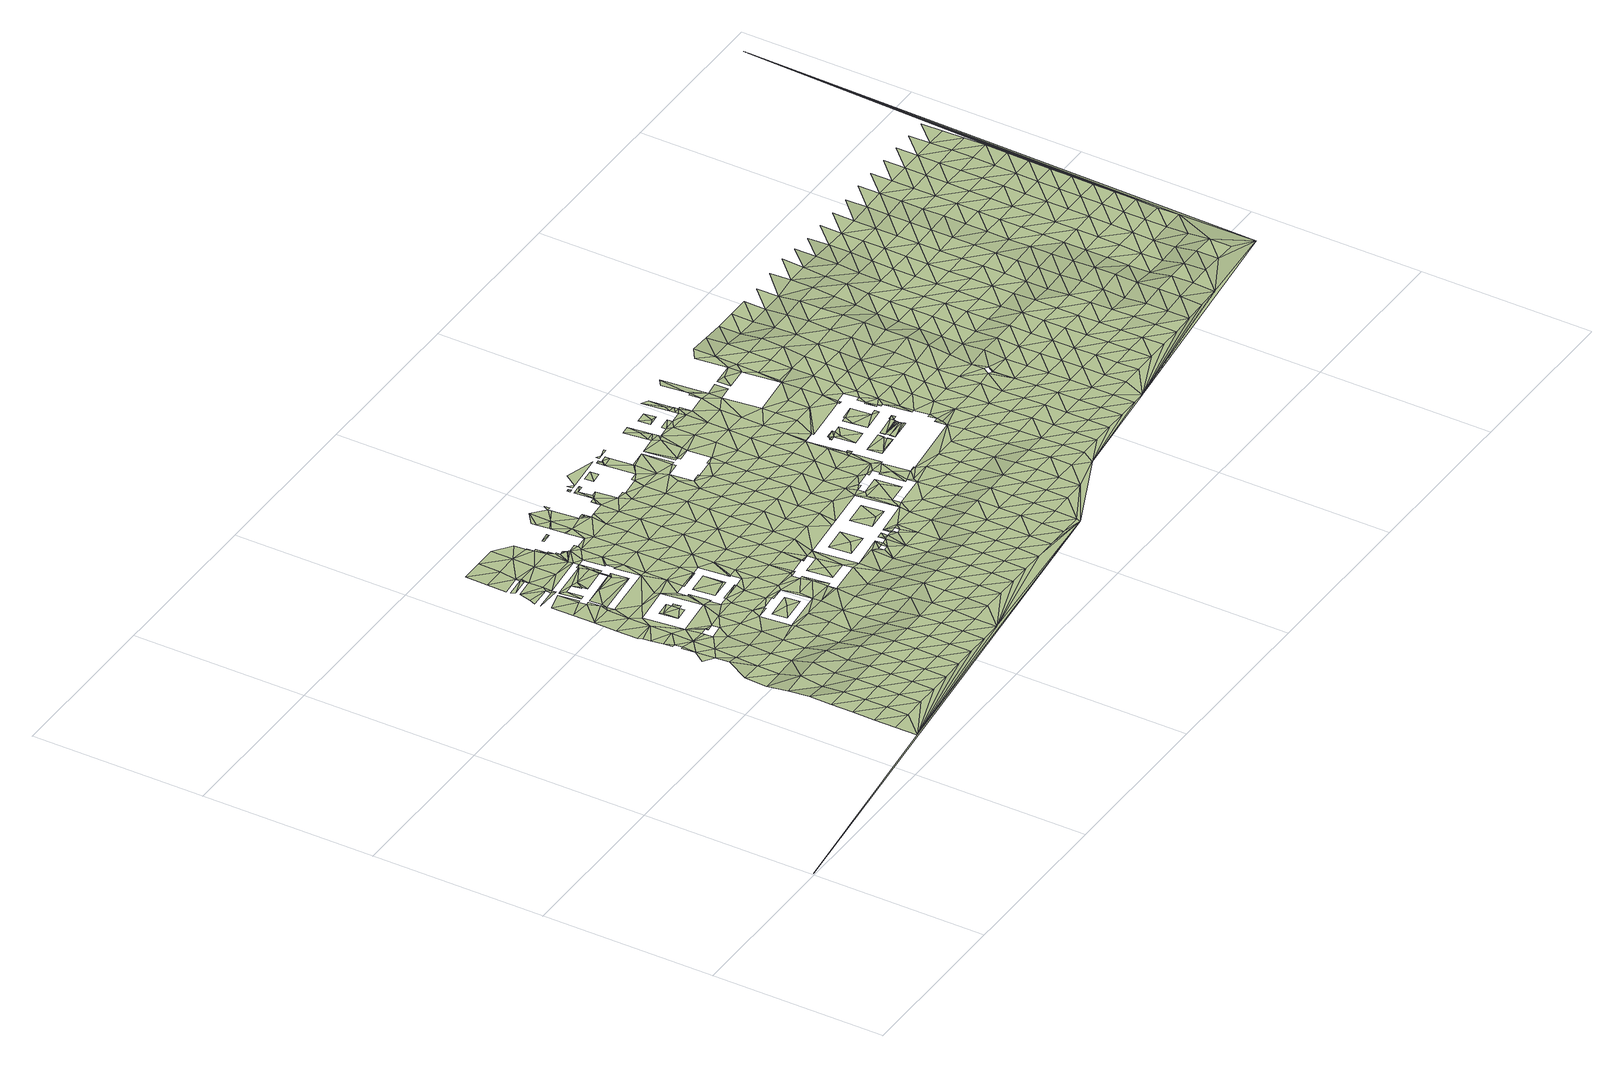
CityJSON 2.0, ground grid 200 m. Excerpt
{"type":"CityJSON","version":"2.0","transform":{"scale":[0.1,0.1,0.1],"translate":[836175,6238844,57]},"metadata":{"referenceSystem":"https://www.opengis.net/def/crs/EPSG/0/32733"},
"CityObjects":{
"terrain1":{"type":"TINRelief","geometry":[{"type":"CompositeSurface","lod":"1","boundaries":[[[0,1,2]],[[2,3,0]],[[4,5,3]],[[4,3,2]],[[2,1,6]],[[7,5,8]],[[8,5,4]],[[9,10,7]],[[4,2,6]],[[9,7,8]],[[1,11,6]],[[12,13,10]],[[14,15,1]],[[8,4,16]],[[12,10,9]],[[6,16,4]],[[17,18,13]],[[8,19,9]],[[17,13,12]],[[16,19,8]],[[11,1,20]],[[21,22,18]],[[12,9,23]],[[21,18,17]],[[16,6,11]],[[19,23,9]],[[17,12,24]],[[22,21,25]],[[26,19,16]],[[25,27,22]],[[23,24,12]],[[26,16,11]],[[20,1,28]],[[23,19,29]],[[21,17,30]],[[31,32,33]],[[24,34,17]],[[29,19,26]],[[25,35,27]],[[35,32,27]],[[25,21,30]],[[17,34,30]],[[24,23,36]],[[33,32,37]],[[33,38,39]],[[37,32,35]],[[26,11,20]],[[36,23,29]],[[40,41,42]],[[43,35,25]],[[28,1,44]],[[38,33,45]],[[46,34,24]],[[33,37,45]],[[43,25,30]],[[38,45,42]],[[26,47,29]],[[46,24,36]],[[48,40,42]],[[40,48,49]],[[50,37,35]],[[47,26,20]],[[51,30,34]],[[52,49,53]],[[52,53,54]],[[42,45,48]],[[50,35,43]],[[36,29,55]],[[56,54,53]],[[51,34,46]],[[57,45,37]],[[55,29,47]],[[48,53,49]],[[1,58,44]],[[59,43,30]],[[60,37,50]],[[57,37,60]],[[46,36,61]],[[48,45,62]],[[63,64,56]],[[30,51,59]],[[57,65,45]],[[66,45,65]],[[47,20,28]],[[61,36,55]],[[62,45,66]],[[53,63,56]],[[67,50,43]],[[62,53,48]],[[66,65,68]],[[46,69,51]],[[67,43,59]],[[64,70,71]],[[72,55,47]],[[46,61,69]],[[66,73,62]],[[63,74,64]],[[75,53,62]],[[57,60,76]],[[77,60,50]],[[72,47,28]],[[63,53,75]],[[78,58,1]],[[73,79,62]],[[80,59,51]],[[81,82,71]],[[83,64,74]],[[77,50,67]],[[73,84,79]],[[62,79,85]],[[83,70,64]],[[55,86,61]],[[51,69,80]],[[84,85,79]],[[81,71,70]],[[86,55,72]],[[87,74,63]],[[88,76,60]],[[59,89,67]],[[88,60,77]],[[90,63,75]],[[74,87,91]],[[92,93,94]],[[69,61,95]],[[82,81,96]],[[74,91,83]],[[59,80,89]],[[87,63,90]],[[72,28,44]],[[95,61,86]],[[97,70,83]],[[83,91,98]],[[92,94,99]],[[100,85,76]],[[101,102,103]],[[104,77,67]],[[85,105,62]],[[106,107,108]],[[96,81,109]],[[110,80,69]],[[76,88,100]],[[89,111,67]],[[86,72,112]],[[101,113,102]],[[114,115,116]],[[110,69,95]],[[104,67,111]],[[117,103,102]],[[118,99,94]],[[77,119,88]],[[44,112,72]],[[120,121,122]],[[113,101,123]],[[124,125,126]],[[124,127,125]],[[128,94,106]],[[98,129,130]],[[131,89,80]],[[108,128,106]],[[132,99,118]],[[104,119,77]],[[126,125,133]],[[85,100,105]],[[134,102,113]],[[75,135,90]],[[118,94,128]],[[86,136,95]],[[102,134,117]],[[137,114,116]],[[131,80,110]],[[138,100,88]],[[112,136,86]],[[133,125,139]],[[122,140,141]],[[91,142,98]],[[113,143,134]],[[89,144,111]],[[119,138,88]],[[140,122,121]],[[134,143,145]],[[110,95,146]],[[137,132,147]],[[144,89,131]],[[114,137,147]],[[114,147,121]],[[148,87,90]],[[112,44,58]],[[149,118,128]],[[104,111,150]],[[136,146,95]],[[100,151,105]],[[152,139,153]],[[149,132,118]],[[154,100,138]],[[142,129,98]],[[155,130,129]],[[100,154,151]],[[135,156,90]],[[157,141,140]],[[158,159,152]],[[159,139,152]],[[131,110,160]],[[111,144,150]],[[119,161,138]],[[136,112,162]],[[147,132,163]],[[164,105,151]],[[147,163,121]],[[139,165,133]],[[146,160,110]],[[166,161,119]],[[105,164,167]],[[162,112,58]],[[168,135,105]],[[169,170,171]],[[167,172,105]],[[90,156,148]],[[168,105,172]],[[132,149,163]],[[140,121,173]],[[161,174,138]],[[175,159,158]],[[154,176,151]],[[136,177,146]],[[144,131,178]],[[179,135,168]],[[165,139,159]],[[160,180,131]],[[128,181,149]],[[150,182,104]],[[154,138,183]],[[162,177,136]],[[173,157,140]],[[174,183,138]],[[163,173,121]],[[155,129,184]],[[184,129,142]],[[150,144,178]],[[170,185,171]],[[131,180,178]],[[135,186,156]],[[160,146,187]],[[186,135,179]],[[171,188,169]],[[58,78,162]],[[154,189,176]],[[159,175,190]],[[177,187,146]],[[165,159,190]],[[191,183,174]],[[149,192,163]],[[186,179,193]],[[154,183,189]],[[155,184,194]],[[148,156,186]],[[195,196,176]],[[197,157,173]],[[180,160,198]],[[155,194,199]],[[175,155,199]],[[184,200,194]],[[200,184,142]],[[201,150,178]],[[202,177,162]],[[188,171,185]],[[203,204,205]],[[199,190,175]],[[187,198,160]],[[206,183,191]],[[150,201,182]],[[181,192,149]],[[199,207,190]],[[208,176,189]],[[202,162,78]],[[173,163,209]],[[165,190,210]],[[210,211,165]],[[210,190,207]],[[180,212,178]],[[195,176,208]],[[78,1,15]],[[183,206,213]],[[214,193,215]],[[163,192,216]],[[204,217,205]],[[206,218,213]],[[219,187,177]],[[148,186,220]],[[198,212,180]],[[186,193,214]],[[216,209,163]],[[203,205,221]],[[197,173,222]],[[189,183,223]],[[202,219,177]],[[148,224,225]],[[226,227,181]],[[220,224,148]],[[173,209,228]],[[183,213,223]],[[222,173,228]],[[224,229,225]],[[214,215,230]],[[201,178,231]],[[213,182,232]],[[220,186,233]],[[189,234,208]],[[212,235,178]],[[236,229,224]],[[192,237,216]],[[192,181,238]],[[205,217,221]],[[237,192,239]],[[240,198,187]],[[219,241,187]],[[236,242,243]],[[182,201,244]],[[216,245,209]],[[227,238,181]],[[245,216,237]],[[186,214,233]],[[242,227,243]],[[239,192,246]],[[247,202,78]],[[228,209,248]],[[249,209,245]],[[236,224,242]],[[250,245,237]],[[235,231,178]],[[189,223,251]],[[237,239,252]],[[189,251,234]],[[253,246,192]],[[198,240,212]],[[192,238,253]],[[187,241,240]],[[232,182,254]],[[202,247,219]],[[239,255,256]],[[255,239,257]],[[258,257,239]],[[246,258,239]],[[213,232,259]],[[224,220,260]],[[231,261,201]],[[262,220,233]],[[244,201,261]],[[227,242,263]],[[227,263,238]],[[223,213,259]],[[238,264,253]],[[265,233,214]],[[244,254,182]],[[235,212,266]],[[224,260,242]],[[262,260,220]],[[267,234,268]],[[269,241,219]],[[234,251,268]],[[240,266,212]],[[254,259,232]],[[267,270,271]],[[238,263,272]],[[231,244,261]],[[223,273,251]],[[219,247,269]],[[265,271,270]],[[272,274,238]],[[78,275,247]],[[223,259,276]],[[277,231,235]],[[263,242,278]],[[270,267,268]],[[223,276,273]],[[233,265,279]],[[254,244,280]],[[279,262,233]],[[266,277,235]],[[278,242,260]],[[240,241,281]],[[282,283,284]],[[251,285,268]],[[280,286,254]],[[272,263,287]],[[241,269,288]],[[286,259,254]],[[270,279,265]],[[285,251,273]],[[283,282,289]],[[281,266,240]],[[241,288,281]],[[260,262,290]],[[276,291,273]],[[292,263,278]],[[247,275,269]],[[287,263,292]],[[270,268,293]],[[279,290,262]],[[294,273,291]],[[273,294,295]],[[275,78,296]],[[273,295,285]],[[277,297,231]],[[293,268,285]],[[266,298,277]],[[299,278,260]],[[288,269,300]],[[270,301,279]],[[266,281,298]],[[302,303,304]],[[290,299,260]],[[287,305,306]],[[300,269,275]],[[292,305,287]],[[293,301,270]],[[307,285,295]],[[306,305,308]],[[305,309,308]],[[310,292,278]],[[288,311,281]],[[302,304,312]],[[277,298,313]],[[314,309,315]],[[299,310,278]],[[314,315,316]],[[277,313,297]],[[317,293,285]],[[311,288,300]],[[318,290,279]],[[309,305,315]],[[319,303,302]],[[279,301,320]],[[78,321,296]],[[285,307,317]],[[322,316,323]],[[298,281,324]],[[290,318,299]],[[292,325,305]],[[279,320,318]],[[326,327,328]],[[310,329,292]],[[315,323,316]],[[300,275,296]],[[312,319,302]],[[330,301,293]],[[324,281,311]],[[307,326,317]],[[315,305,331]],[[327,332,328]],[[326,328,332]],[[297,313,333]],[[312,297,333]],[[330,293,317]],[[325,292,329]],[[317,326,332]],[[298,334,313]],[[311,300,335]],[[331,305,325]],[[319,312,336]],[[298,324,334]],[[333,336,312]],[[310,299,337]],[[315,338,323]],[[299,318,339]],[[336,332,319]],[[340,315,331]],[[335,300,296]],[[341,320,301]],[[78,342,321]],[[343,301,330]],[[340,338,315]],[[310,337,329]],[[332,336,344]],[[299,339,337]],[[313,345,333]],[[311,346,324]],[[331,347,348]],[[320,341,318]],[[349,317,332]],[[313,334,350]],[[325,347,331]],[[301,343,341]],[[329,351,325]],[[330,317,349]],[[352,348,347]],[[346,311,335]],[[332,344,349]],[[325,352,347]],[[313,350,345]],[[353,354,338]],[[334,324,355]],[[356,351,329]],[[339,318,357]],[[329,337,356]],[[335,296,321]],[[343,330,358]],[[355,324,346]],[[357,318,341]],[[358,330,349]],[[334,359,350]],[[360,333,345]],[[361,362,363]],[[339,364,337]],[[365,346,335]],[[366,345,350]],[[367,341,343]],[[334,355,359]],[[356,368,351]],[[364,339,357]],[[369,349,344]],[[335,321,365]],[[343,358,367]],[[366,350,370]],[[371,345,366]],[[356,337,372]],[[373,363,362]],[[374,355,346]],[[350,359,375]],[[350,375,370]],[[360,345,371]],[[364,372,337]],[[376,361,363]],[[368,377,378]],[[349,369,358]],[[374,346,365]],[[379,357,341]],[[78,15,342]],[[341,367,380]],[[381,368,356]],[[382,360,371]],[[383,377,368]],[[378,377,383]],[[382,370,384]],[[385,369,344]],[[359,355,386]],[[382,384,360]],[[341,380,379]],[[372,387,356]],[[384,370,388]],[[365,321,342]],[[363,373,376]],[[383,368,381]],[[386,355,374]],[[389,364,357]],[[375,388,370]],[[387,381,356]],[[367,358,390]],[[358,369,391]],[[392,383,393]],[[383,394,393]],[[395,375,359]],[[364,389,372]],[[383,396,394]],[[389,357,379]],[[396,383,381]],[[388,375,397]],[[365,398,374]],[[399,400,401]],[[402,388,403]],[[380,367,390]],[[395,359,386]],[[390,358,391]],[[401,404,399]],[[388,397,403]],[[392,393,405]],[[406,402,403]],[[342,398,365]],[[407,381,387]],[[408,397,375]],[[403,397,406]],[[409,387,372]],[[393,410,405]],[[407,411,381]],[[386,374,412]],[[413,414,415]],[[380,416,379]],[[417,375,395]],[[408,375,417]],[[409,372,389]],[[418,397,408]],[[391,369,419]],[[398,412,374]],[[419,369,385]],[[416,380,390]],[[420,418,421]],[[421,422,420]],[[421,418,408]],[[423,407,387]],[[395,386,424]],[[379,425,389]],[[385,426,419]],[[421,427,422]],[[409,423,387]],[[342,428,398]],[[408,417,429]],[[412,424,386]],[[425,379,416]],[[390,391,430]],[[431,422,427]],[[391,419,432]],[[429,417,431]],[[427,429,431]],[[409,389,433]],[[423,434,407]],[[435,436,437]],[[412,398,438]],[[417,395,439]],[[416,390,430]],[[424,440,395]],[[432,430,391]],[[433,389,425]],[[398,428,438]],[[441,442,443]],[[417,439,431]],[[419,426,444]],[[445,446,415]],[[395,440,439]],[[434,423,447]],[[443,448,441]],[[435,449,436]],[[450,424,412]],[[451,422,431]],[[452,425,416]],[[409,453,423]],[[454,409,433]],[[444,432,419]],[[455,437,436]],[[438,450,412]],[[416,430,452]],[[423,456,447]],[[428,342,15]],[[457,447,458]],[[453,409,454]],[[459,440,424]],[[460,433,425]],[[461,431,439]],[[462,438,428]],[[450,459,424]],[[455,436,449]],[[463,454,433]],[[460,425,452]],[[464,444,426]],[[456,458,447]],[[453,456,423]],[[431,461,451]],[[430,432,465]],[[466,432,444]],[[439,440,467]],[[454,463,453]],[[468,463,433]],[[452,430,465]],[[459,467,440]],[[466,465,432]],[[468,433,460]],[[469,450,438]],[[470,458,456]],[[438,462,471]],[[472,473,458]],[[474,461,439]],[[473,475,476]],[[462,428,15]],[[458,470,472]],[[477,463,478]],[[478,463,468]],[[479,475,473]],[[476,475,480]],[[450,469,459]],[[438,471,469]],[[481,460,452]],[[461,482,451]],[[467,474,439]],[[453,483,456]],[[473,484,479]],[[472,484,473]],[[485,466,444]],[[481,452,465]],[[444,464,485]],[[482,486,451]],[[487,464,451]],[[451,486,487]],[[488,479,484]],[[489,482,461]],[[470,456,490]],[[491,492,493]],[[453,494,483]],[[495,468,460]],[[474,489,461]],[[471,462,496]],[[497,467,459]],[[472,470,490]],[[459,469,498]],[[499,478,468]],[[483,490,456]],[[460,481,495]],[[500,464,487]],[[501,465,466]],[[466,485,502]],[[462,15,496]],[[464,500,503]],[[464,503,485]],[[467,497,474]],[[459,498,497]],[[471,504,469]],[[491,505,506]],[[507,487,486]],[[465,501,481]],[[490,483,508]],[[501,466,502]],[[509,468,495]],[[509,499,468]],[[487,507,500]],[[496,504,471]],[[485,503,510]],[[511,489,474]],[[485,510,512]],[[503,513,510]],[[498,469,514]],[[515,482,489]],[[516,495,481]],[[474,497,511]],[[517,518,519]],[[486,520,507]],[[521,502,485]],[[514,469,504]],[[516,481,501]],[[485,512,521]],[[522,499,523]],[[523,499,509]],[[524,500,507]],[[525,519,526]],[[527,509,495]],[[528,489,511]],[[497,498,529]],[[498,514,530]],[[531,517,519]],[[516,527,495]],[[507,520,524]],[[515,489,528]],[[532,504,496]],[[519,525,533]],[[501,502,534]],[[521,535,502]],[[536,521,512]],[[497,529,511]],[[509,537,523]],[[498,530,529]],[[519,533,531]],[[496,15,538]],[[532,514,504]],[[534,516,501]],[[534,502,535]],[[539,517,531]],[[509,527,537]],[[540,521,536]],[[541,525,523]],[[511,542,528]],[[543,544,515]],[[530,514,545]],[[540,546,547]],[[548,527,516]],[[542,511,529]],[[541,523,537]],[[549,544,550]],[[551,549,550]],[[531,533,552]],[[540,553,521]],[[533,525,554]],[[535,521,553]],[[545,514,532]],[[555,515,528]],[[556,539,557]],[[538,532,496]],[[548,516,534]],[[531,558,539]],[[550,559,551]],[[560,544,543]],[[561,562,556]],[[557,539,558]],[[540,547,553]],[[556,557,561]],[[531,552,558]],[[563,529,530]],[[550,544,560]],[[533,554,552]],[[554,525,541]],[[528,542,555]],[[515,564,543]],[[547,559,565]],[[562,561,566]],[[563,530,545]],[[567,537,527]],[[565,559,550]],[[527,548,568]],[[566,561,557]],[[569,560,543]],[[534,535,570]],[[553,571,535]],[[515,555,564]],[[565,553,547]],[[560,565,550]],[[542,529,572]],[[567,527,568]],[[543,564,569]],[[532,538,545]],[[572,529,563]],[[573,541,537]],[[535,571,570]],[[574,552,554]],[[560,569,575]],[[574,576,552]],[[548,534,577]],[[553,565,578]],[[579,555,542]],[[578,580,553]],[[541,573,554]],[[553,580,571]],[[573,537,567]],[[581,563,545]],[[568,548,577]],[[538,15,582]],[[579,542,572]],[[577,534,570]],[[581,545,538]],[[571,580,583]],[[584,585,576]],[[583,570,571]],[[576,574,586]],[[564,555,587]],[[588,589,590]],[[554,591,574]],[[592,583,580]],[[593,572,563]],[[583,592,594]],[[576,586,584]],[[568,595,567]],[[587,555,579]],[[564,596,569]],[[583,577,570]],[[591,554,573]],[[588,597,589]],[[581,593,563]],[[598,590,589]],[[595,568,577]],[[586,574,599]],[[589,597,598]],[[600,601,602]],[[573,567,603]],[[596,564,587]],[[574,591,599]],[[604,595,577]],[[579,572,605]],[[593,606,572]],[[577,607,604]],[[595,603,567]],[[538,608,581]],[[604,607,595]],[[579,605,587]],[[609,586,599]],[[601,610,602]],[[572,606,605]],[[611,612,613]],[[614,613,612]],[[600,602,615]],[[614,612,616]],[[617,591,573]],[[616,618,614]],[[603,619,573]],[[616,620,618]],[[621,593,581]],[[622,620,616]],[[591,623,599]],[[616,624,622]],[[625,626,616]],[[627,596,587]],[[609,599,628]],[[628,629,609]],[[624,630,631]],[[629,632,633]],[[608,538,582]],[[617,573,619]],[[630,624,616]],[[593,621,606]],[[634,602,610]],[[602,634,615]],[[635,595,607]],[[623,628,599]],[[636,626,625]],[[637,616,626]],[[581,608,621]],[[635,603,595]],[[587,605,627]],[[638,600,615]],[[633,639,640]],[[629,628,632]],[[591,617,623]],[[639,633,641]],[[632,641,633]],[[569,596,642]],[[637,630,616]],[[628,623,643]],[[640,639,644]],[[641,644,639]],[[645,637,626]],[[606,646,605]],[[647,634,610]],[[626,636,645]],[[596,627,648]],[[649,619,603]],[[615,650,638]],[[607,651,652]],[[606,621,646]],[[603,635,653]],[[654,655,656]],[[623,617,657]],[[658,659,660]],[[605,661,627]],[[653,649,603]],[[607,652,635]],[[619,662,617]],[[621,608,663]],[[661,605,646]],[[582,663,608]],[[642,596,648]],[[656,664,654]],[[662,619,649]],[[654,665,659]],[[648,627,666]],[[659,667,660]],[[668,669,670]],[[617,662,657]],[[621,671,646]],[[635,652,653]],[[666,627,661]],[[670,669,672]],[[663,671,621]],[[664,656,673]],[[674,673,656]],[[675,657,676]],[[664,677,654]],[[677,665,654]],[[668,678,669]],[[679,652,651]],[[680,659,665]],[[659,680,681]],[[659,681,682]],[[683,659,682]],[[684,659,683]],[[685,649,653]],[[657,686,676]],[[684,667,659]],[[687,661,646]],[[662,686,657]],[[688,648,666]],[[669,678,672]],[[689,676,686]],[[690,663,582]],[[671,687,646]],[[652,685,653]],[[642,648,688]],[[664,691,677]],[[673,692,664]],[[693,672,694]],[[674,695,673]],[[695,674,696]],[[697,678,668]],[[689,686,698]],[[699,689,698]],[[700,666,661]],[[662,701,686]],[[684,702,667]],[[703,667,702]],[[667,703,704]],[[663,690,671]],[[672,678,694]],[[687,700,661]],[[705,667,704]],[[706,667,705]],[[707,705,704]],[[701,708,686]],[[688,666,709]],[[710,642,711]],[[712,678,697]],[[649,685,713]],[[714,687,671]],[[700,709,666]],[[690,582,715]],[[711,716,710]],[[671,690,714]],[[685,652,717]],[[688,718,642]],[[652,679,719]],[[679,720,721]],[[722,723,716]],[[721,724,679]],[[711,642,725]],[[709,718,688]],[[652,719,717]],[[726,700,687]],[[724,719,679]],[[687,714,727]],[[711,725,716]],[[728,729,730]],[[731,732,733]],[[732,731,734]],[[735,736,737]],[[733,738,739]],[[722,716,725]],[[737,739,735]],[[718,725,642]],[[700,726,709]],[[685,717,713]],[[687,727,726]],[[719,724,740]],[[731,741,742]],[[731,733,743]],[[690,715,714]],[[733,739,743]],[[744,715,582]],[[736,722,745]],[[737,743,739]],[[741,731,743]],[[729,728,746]],[[747,730,729]],[[748,718,709]],[[745,722,725]],[[737,736,749]],[[727,714,750]],[[741,751,740]],[[709,726,748]],[[743,751,741]],[[719,740,752]],[[715,750,714]],[[719,753,717]],[[749,736,745]],[[725,718,754]],[[747,729,746]],[[737,755,743]],[[756,757,713]],[[713,717,753]],[[751,752,740]],[[746,713,757]],[[754,718,748]],[[719,752,753]],[[582,758,744]],[[726,727,759]],[[750,760,727]],[[737,749,755]],[[761,756,713]],[[725,762,745]],[[743,763,751]],[[747,746,764]],[[746,757,764]],[[726,759,748]],[[727,760,759]],[[757,756,761]],[[725,754,762]],[[715,744,750]],[[753,761,713]],[[743,755,763]],[[765,747,766]],[[766,747,764]],[[752,751,767]],[[768,754,748]],[[749,745,769]],[[758,582,770]],[[757,771,764]],[[762,772,745]],[[773,760,750]],[[768,748,759]],[[751,763,767]],[[757,761,771]],[[774,765,766]],[[750,744,773]],[[753,752,775]],[[745,772,769]],[[776,755,749]],[[764,777,766]],[[762,754,778]],[[768,779,754]],[[752,767,775]],[[771,777,764]],[[780,759,760]],[[763,755,776]],[[760,773,781]],[[782,761,753]],[[749,769,776]],[[778,772,762]],[[778,754,779]],[[759,780,768]],[[760,781,780]],[[766,783,774]],[[753,775,782]],[[777,784,766]],[[744,758,773]],[[785,771,761]],[[767,763,786]],[[763,776,787]],[[783,766,784]],[[779,768,788]],[[772,789,769]],[[771,785,777]],[[778,790,772]],[[785,761,782]],[[781,773,791]],[[768,780,788]],[[763,787,786]],[[791,773,758]],[[775,767,792]],[[772,790,789]],[[769,793,776]],[[794,784,777]],[[779,795,778]],[[781,796,780]],[[797,779,788]],[[767,786,792]],[[777,785,794]],[[793,787,776]],[[796,781,791]],[[798,782,775]],[[769,789,793]],[[778,795,790]],[[797,795,779]],[[758,770,791]],[[780,799,788]],[[785,782,798]],[[800,783,784]],[[775,792,798]],[[784,794,801]],[[787,802,786]],[[799,780,796]],[[789,790,803]],[[790,795,804]],[[787,793,802]],[[801,800,784]],[[805,797,788]],[[806,795,797]],[[794,785,807]],[[797,808,806]],[[790,804,803]],[[809,791,770]],[[791,809,796]],[[805,788,799]],[[807,785,798]],[[792,786,810]],[[811,806,808]],[[812,786,802]],[[793,789,813]],[[814,801,794]],[[803,815,789]],[[803,804,811]],[[816,808,797]],[[792,810,798]],[[797,805,817]],[[786,812,810]],[[807,814,794]],[[799,796,818]],[[796,809,819]],[[789,815,813]],[[808,816,811]],[[820,802,793]],[[797,817,816]],[[796,819,818]],[[821,807,798]],[[800,801,822]],[[770,823,809]],[[814,824,801]],[[803,811,825]],[[826,805,799]],[[812,802,820]],[[820,793,813]],[[821,798,810]],[[822,801,824]],[[803,827,815]],[[811,816,825]],[[799,818,826]],[[823,819,809]],[[817,805,828]],[[814,807,829]],[[821,830,807]],[[810,812,831]],[[803,825,827]],[[820,832,812]],[[815,833,813]],[[805,826,828]],[[807,830,829]],[[834,816,817]],[[835,823,770]],[[810,831,821]],[[836,824,814]],[[812,832,831]],[[818,819,837]],[[823,838,819]],[[815,827,833]],[[820,813,839]],[[817,828,834]],[[814,829,836]],[[840,825,816]],[[819,838,837]],[[830,821,841]],[[824,842,822]],[[843,826,818]],[[839,832,820]],[[813,833,839]],[[821,831,841]],[[827,825,840]],[[816,834,840]],[[842,824,836]],[[818,837,843]],[[844,835,770]],[[823,835,838]],[[826,845,828]],[[829,830,846]],[[830,841,847]],[[848,831,832]],[[849,832,839]],[[828,845,834]],[[833,827,850]],[[826,843,845]],[[827,840,851]],[[830,847,846]],[[852,837,838]],[[831,848,841]],[[853,836,829]],[[832,849,848]],[[838,835,852]],[[827,851,850]],[[854,839,833]],[[829,846,853]],[[837,855,843]],[[856,840,834]],[[847,841,857]],[[845,858,834]],[[844,770,859]],[[852,855,837]],[[850,854,833]],[[857,841,848]],[[856,851,840]],[[860,849,839]],[[834,858,856]],[[861,836,853]],[[862,846,847]],[[845,843,863]],[[855,864,843]],[[839,854,860]],[[862,847,857]],[[865,852,835]],[[849,866,848]],[[851,867,850]],[[843,864,863]],[[846,868,853]],[[856,869,851]],[[852,865,855]],[[845,870,858]],[[770,871,859]],[[844,865,835]],[[849,860,866]],[[862,868,846]],[[872,857,848]],[[851,869,867]],[[873,854,850]],[[845,863,870]],[[874,864,855]],[[858,875,856]],[[848,866,872]],[[868,876,853]],[[854,873,860]],[[855,865,874]],[[877,862,857]],[[873,850,867]],[[856,875,869]],[[858,870,875]],[[878,853,876]],[[862,877,868]],[[877,857,872]],[[879,871,770]],[[865,844,859]],[[863,864,880]],[[881,866,860]],[[864,874,882]],[[867,869,883]],[[873,881,860]],[[863,880,870]],[[864,882,880]],[[884,876,868]],[[883,869,875]],[[874,865,885]],[[872,866,886]],[[868,877,884]],[[867,887,873]],[[885,865,859]],[[866,881,886]],[[875,870,888]],[[887,867,883]],[[889,882,874]],[[872,890,877]],[[888,870,880]],[[879,770,891]],[[876,884,892]],[[873,893,881]],[[885,889,874]],[[886,890,872]],[[893,873,887]],[[892,894,876]],[[895,883,875]],[[884,877,896]],[[875,888,897]],[[871,885,859]],[[882,898,880]],[[886,881,899]],[[889,900,882]],[[890,896,877]],[[897,895,875]],[[899,881,893]],[[888,880,898]],[[901,887,883]],[[882,900,898]],[[902,892,884]],[[903,889,885]],[[896,902,884]],[[887,901,893]],[[903,885,871]],[[890,886,904]],[[883,895,901]],[[905,886,899]],[[897,888,906]],[[907,900,889]],[[888,898,906]],[[886,905,904]],[[902,908,892]],[[909,899,893]],[[907,889,903]],[[910,896,890]],[[909,893,901]],[[911,892,908]],[[895,897,912]],[[906,913,897]],[[890,904,910]],[[898,900,914]],[[915,900,907]],[[916,902,896]],[[917,903,871]],[[895,912,901]],[[918,905,899]],[[912,897,913]],[[899,909,919]],[[914,906,898]],[[900,915,914]],[[896,910,916]],[[891,770,920]],[[917,871,879]],[[921,908,902]],[[899,919,918]],[[922,907,903]],[[904,905,923]],[[909,901,924]],[[912,925,901]],[[902,916,921]],[[906,926,913]],[[917,922,903]],[[927,906,914]],[[905,918,923]],[[928,915,907]],[[919,909,924]],[[929,910,904]],[[924,901,925]],[[906,927,926]],[[930,908,921]],[[931,912,913]],[[907,922,928]],[[904,923,929]],[[879,891,917]],[[914,915,932]],[[919,933,918]],[[934,916,910]],[[931,913,926]],[[924,933,919]],[[935,925,912]],[[915,928,932]],[[910,929,934]],[[936,927,914]],[[937,921,916]],[[938,922,917]],[[891,939,917]],[[918,940,923]],[[912,931,935]],[[933,941,918]],[[942,924,925]],[[914,932,936]],[[916,934,937]],[[922,938,928]],[[927,943,926]],[[938,917,939]],[[923,940,929]],[[918,941,940]],[[924,942,933]],[[942,925,935]],[[927,936,943]],[[944,921,937]],[[945,931,926]],[[932,928,946]],[[947,941,933]],[[938,948,928]],[[934,929,949]],[[940,950,929]],[[939,891,951]],[[945,926,943]],[[933,942,947]],[[932,946,936]],[[952,935,931]],[[928,948,946]],[[934,949,937]],[[929,950,949]],[[938,939,953]],[[942,935,952]],[[940,941,954]],[[931,945,952]],[[941,947,955]],[[953,948,938]],[[943,936,956]],[[953,939,951]],[[946,957,936]],[[941,955,954]],[[949,958,937]],[[947,942,959]],[[960,950,940]],[[961,951,891]],[[936,957,956]],[[959,942,952]],[[962,937,958]],[[945,943,963]],[[940,954,960]],[[964,946,948]],[[965,955,947]],[[966,948,953]],[[967,949,950]],[[945,963,952]],[[963,943,956]],[[959,965,947]],[[964,957,946]],[[948,966,964]],[[950,960,967]],[[968,958,949]],[[969,953,951]],[[970,959,952]],[[954,955,971]],[[965,972,955]],[[973,956,957]],[[970,952,963]],[[949,967,968]],[[969,951,961]],[[957,964,973]],[[955,972,971]],[[961,891,920]],[[974,966,953]],[[975,960,954]],[[959,976,965]],[[970,977,959]],[[978,958,968]],[[979,963,956]],[[953,969,974]],[[980,956,973]],[[954,971,975]],[[966,981,964]],[[982,967,960]],[[959,977,976]],[[963,979,970]],[[965,983,972]],[[979,956,980]],[[966,974,981]],[[960,975,982]],[[973,964,984]],[[985,968,967]],[[965,976,983]],[[986,969,961]],[[977,970,987]],[[988,971,972]],[[973,984,980]],[[964,981,984]],[[970,979,987]],[[967,982,985]],[[969,986,974]],[[986,961,989]],[[971,988,975]],[[972,983,988]],[[976,977,990]],[[989,961,920]],[[990,977,987]],[[991,968,985]],[[992,981,974]],[[979,980,993]],[[975,994,982]],[[984,995,980]],[[983,976,996]],[[986,992,974]],[[988,994,975]],[[979,993,987]],[[993,980,995]],[[976,990,996]],[[920,986,989]],[[982,997,985]],[[998,984,981]],[[988,983,999]],[[981,992,1000]],[[994,997,982]],[[999,983,996]],[[990,987,1001]],[[1000,998,981]],[[993,1002,987]],[[1003,995,984]],[[1004,994,988]],[[997,1005,985]],[[990,1001,996]],[[1001,987,1002]],[[1004,988,999]],[[992,986,1006]],[[920,1006,986]],[[984,998,1003]],[[1007,985,1005]],[[1008,993,995]],[[1006,1000,992]],[[997,994,1009]],[[994,1004,1010]],[[1011,999,996]],[[1008,995,1003]],[[1001,1012,996]],[[1013,1002,993]],[[994,1010,1009]],[[1014,998,1000]],[[1004,999,1011]],[[1015,1005,997]],[[1011,996,1012]],[[993,1008,1013]],[[1016,1001,1002]],[[1014,1000,1006]],[[997,1009,1015]],[[1017,1003,998]],[[1018,1010,1004]],[[1016,1002,1013]],[[1004,1011,1018]],[[1019,1012,1001]],[[998,1014,1017]],[[1020,1005,1015]],[[1021,1008,1003]],[[1009,1010,1022]],[[1001,1016,1019]],[[1018,1023,1010]],[[1011,1012,1024]],[[1021,1003,1017]],[[1025,1013,1008]],[[1010,1023,1022]],[[1024,1018,1011]],[[1026,1015,1009]],[[1024,1012,1019]],[[1008,1021,1025]],[[1027,1016,1013]],[[1009,1022,1026]],[[1028,1023,1018]],[[1027,1013,1025]],[[1028,1018,1024]],[[1029,1019,1016]],[[1030,1015,1026]],[[1031,1022,1023]],[[1016,1027,1029]],[[1031,1023,1028]],[[1032,1024,1019]],[[1022,1033,1026]],[[1032,1019,1029]],[[1031,1033,1022]],[[1034,1028,1024]],[[920,1035,1006]],[[1034,1024,1032]],[[1033,1036,1026]],[[1037,1031,1028]],[[1038,1026,1036]],[[1031,1037,1033]],[[1037,1028,1034]],[[1006,1035,1014]],[[1039,1036,1033]],[[1014,1035,1017]],[[1033,1037,1039]],[[1017,1035,1021]],[[1036,1039,1040]],[[1021,1035,1025]],[[1040,1041,1036]],[[1025,1035,1027]],[[1027,1035,1029]],[[1029,1035,1032]]]}]}
},
"vertices":[
[2533,549,57],[2533,296,55],[2783,549,59],[2533,802,59],[2783,802,61],[2533,1054,60],[3033,549,59],[2533,1307,60],[2783,1054,63],[2783,1307,63],[2533,1559,65],[3283,549,59],[2783,1559,32],[2533,1812,43],[6,9,23],[6519,748,53],[3033,802,62],[2783,1812,72],[2533,2065,4],[3033,1054,65],[3533,549,59],[2783,2065,4],[2533,2317,11],[3033,1307,67],[3033,1559,48],[2783,2317,8],[3283,802,63],[2676,2584,26],[3783,549,63],[3283,1054,66],[3033,2065,11],[2533,2822,29],[2658,2742,26],[2634,2958,32],[3033,1812,80],[2783,2570,18],[3283,1307,69],[2783,2822,29],[2645,3119,32],[2617,3116,32],[2586,3306,35],[2597,3208,35],[2636,3205,32],[3033,2317,8],[4033,549,62],[2783,3075,32],[3283,1559,52],[3533,802,63],[2783,3328,33],[2566,3447,35],[3033,2570,20],[3283,1812,73],[2556,3530,35],[2783,3580,35],[2533,3580,34],[3533,1054,66],[2533,3833,36],[2951,2944,32],[4283,549,61],[3283,2065,13],[3033,2822,32],[3533,1307,67],[2911,3247,35],[2783,3833,36],[2533,4085,38],[2940,3032,32],[2941,3070,32],[3283,2317,15],[2946,3032,32],[3533,1559,66],[2756,4314,44],[2533,4338,40],[3783,802,66],[3021,3080,32],[2783,4085,38],[2859,3724,35],[3122,2967,32],[3283,2570,27],[4533,549,60],[3033,3075,32],[3533,1812,16],[2745,4403,44],[2533,4591,40],[2811,4180,40],[3026,3044,32],[3111,3052,32],[3783,1054,69],[2827,4028,44],[3283,2822,35],[3533,2065,6],[3033,3833,37],[2817,4115,44],[2533,4843,40],[2499,4769,41],[2744,4790,41],[3783,1307,70],[2747,4648,41],[2796,4319,44],[2839,4180,40],[2566,4981,43],[3283,3075,35],[3034,3403,35],[3033,3580,36],[3011,3612,35],[3519,2354,37],[3362,3298,35],[2749,4724,41],[2505,4704,41],[2783,4688,44],[2774,4406,44],[3783,1559,57],[3533,2317,34],[4033,802,66],[3190,3483,35],[2762,5100,44],[2530,5074,44],[2559,5031,43],[3181,3632,35],[2783,4843,41],[3482,2714,37],[2524,5123,44],[2756,5148,44],[2533,5348,45],[3197,3421,35],[2806,4410,44],[2839,4596,44],[2780,4651,41],[2860,4416,44],[2778,4739,44],[3033,4338,42],[2826,4322,44],[3783,1812,11],[2772,5006,43],[2787,4652,44],[3188,3569,35],[3310,3777,35],[4033,1054,69],[2763,5052,43],[3533,2822,39],[2951,4609,44],[2783,5348,49],[2533,5601,47],[3362,4173,44],[3235,3488,35],[3783,2065,20],[3225,3573,35],[4033,1307,66],[2783,5096,46],[3462,4095,44],[3033,4843,46],[3783,2317,33],[3452,3146,42],[2984,4499,44],[2964,4497,44],[3533,3075,39],[3286,4375,44],[3283,3833,39],[2783,5601,51],[2991,4442,44],[3033,4591,44],[4033,1559,35],[3634,2749,37],[4283,802,66],[3033,5096,48],[3440,3266,42],[3249,4701,44],[3636,2728,37],[3462,3268,42],[3409,3514,42],[3588,2628,37],[3605,2461,37],[3783,2570,36],[3437,3517,42],[3033,5348,51],[3663,2752,37],[3274,4474,44],[3568,3157,42],[4283,1054,72],[4033,2065,15],[3398,3632,42],[4033,1812,21],[3298,4794,44],[4025,2410,37],[3783,2822,39],[3283,4338,43],[3910,2492,37],[3533,3833,41],[4283,1307,67],[3892,2659,37],[3783,3075,39],[3283,4591,45],[3815,2769,37],[3283,4843,47],[3524,3644,42],[3301,4373,44],[3813,3202,42],[3566,3177,42],[3033,5601,53],[4283,1559,31],[3290,4472,44],[3340,4377,44],[4033,2317,32],[4533,802,64],[3528,3526,42],[3554,3275,42],[3783,3328,41],[3821,2770,37],[3330,4476,44],[3815,3182,42],[3262,5230,53],[3303,4729,44],[3247,4723,44],[4283,1812,26],[3985,2763,37],[3774,3663,42],[3526,3623,42],[3283,5096,50],[3803,3303,42],[3823,2749,37],[4533,1054,70],[3533,4085,42],[3777,3551,42],[3227,5450,53],[4033,2822,39],[3533,4338,44],[3430,4391,44],[3305,4731,44],[3392,4740,44],[3239,5312,53],[3449,4393,44],[3776,3648,42],[4293,2286,38],[4033,2570,38],[3783,3833,44],[3942,3194,42],[4283,2065,24],[3439,4491,44],[3334,5025,50],[3451,4921,48],[3352,4978,48],[4533,1559,45],[4533,1307,69],[3533,4591,45],[3419,4489,44],[4281,2387,38],[3304,5101,50],[3426,4947,48],[4783,802,64],[3252,5313,53],[3289,5232,53],[3325,5104,50],[4033,3075,41],[3347,5026,50],[3435,4939,48],[4283,2570,37],[3411,4975,48],[3408,4984,48],[3413,4966,48],[3419,4955,48],[4251,2690,38],[3783,4338,46],[4283,2317,32],[3783,4085,45],[3533,4843,46],[3449,4935,48],[3876,3673,42],[4533,1812,58],[3930,3316,42],[4033,3328,43],[4783,1054,75],[4033,3580,45],[3912,3314,42],[3561,4890,48],[4283,2822,40],[3556,4934,48],[5033,802,63],[4240,2786,38],[4533,2065,26],[3783,4591,46],[4033,3833,46],[4325,2392,38],[4783,1559,68],[3570,5239,50],[3450,5251,53],[3453,5226,50],[4283,3075,44],[4291,2695,38],[3711,4907,48],[4783,1307,73],[3567,5267,53],[4033,4085,47],[4323,2795,38],[3783,4843,47],[4283,3328,45],[4321,2817,38],[4326,2818,38],[5283,802,61],[4683,2329,38],[4783,1812,50],[4033,4338,48],[5033,1054,70],[4283,3580,47],[4533,2570,40],[4398,2703,38],[4430,2416,38],[3783,5096,49],[3689,5112,48],[4520,2839,38],[3688,5125,50],[3670,5279,53],[4033,4591,48],[5033,1307,74],[4671,2443,38],[4783,2065,29],[3669,5292,53],[3783,5348,51],[3654,5439,53],[4533,3075,46],[4283,4085,47],[4627,2728,38],[4283,3833,48],[5533,802,60],[3649,5497,53],[3783,5601,53],[5033,1559,70],[4060,5032,51],[4526,2840,38],[4528,2817,38],[4533,2822,43],[4033,4843,49],[4533,3328,47],[3972,5127,51],[4616,2826,38],[4761,2304,48],[5033,1812,49],[5283,1054,70],[4705,2814,48],[4283,4591,48],[3934,5472,52],[4283,4338,48],[3938,5431,52],[4533,3833,49],[5783,802,58],[4533,3580,49],[4704,2823,48],[5033,2317,39],[5283,1307,72],[4033,5096,50],[4006,5131,51],[4783,3075,49],[5033,2065,31],[4117,5038,51],[4050,5135,51],[3975,5476,52],[3968,5537,52],[5283,1559,71],[4283,4843,49],[4533,4085,48],[4783,3328,50],[5283,1812,46],[5177,2363,48],[4846,2712,48],[4873,2460,48],[5033,2570,45],[4533,4338,49],[5533,1054,65],[5103,2208,38],[4783,3580,50],[4286,5055,51],[5033,3075,52],[5167,2215,38],[5096,2274,38],[4533,4591,50],[5154,2490,48],[5533,1307,70],[5283,2065,37],[5127,2742,48],[4283,5096,50],[4275,5167,51],[4783,4085,50],[4783,3833,50],[4469,4964,53],[5160,2280,38],[4343,5173,51],[5187,2272,48],[5177,2875,48],[5533,1559,70],[4533,4843,50],[5259,2284,48],[4783,4338,51],[5033,3580,51],[5033,3328,52],[4319,5390,52],[4359,5365,53],[4378,5208,53],[5533,1812,47],[4439,5215,53],[5327,2296,48],[5783,1054,66],[4313,5471,52],[4314,5435,52],[4348,5439,52],[5247,2368,48],[5283,2317,42],[4344,5474,52],[4439,5403,53],[5322,2378,48],[4584,4945,53],[5426,2243,42],[4783,4591,52],[4441,5374,53],[4580,4977,53],[5783,1307,70],[4379,5510,52],[4385,5447,52],[4434,5452,53],[5033,3833,52],[5533,2065,40],[5388,2302,48],[5283,3075,55],[5387,2305,48],[5420,2308,42],[5380,2391,48],[4783,4843,53],[5783,1559,72],[5033,4085,51],[5264,2884,48],[5479,2314,42],[6033,802,56],[5485,2249,42],[5283,3580,52],[5533,2317,44],[5283,3328,54],[5033,4338,53],[4804,4970,53],[5374,2512,48],[5533,2570,48],[5348,2765,48],[6033,1054,61],[5783,2065,42],[5783,1812,64],[4708,5435,53],[4577,5420,53],[4588,5323,53],[5533,3075,54],[4864,5496,56],[4533,5601,53],[4816,4972,53],[4719,5339,53],[5653,2540,48],[6033,1307,68],[5799,2443,48],[5283,3833,52],[5082,4727,56],[5033,4591,55],[5628,2793,48],[5033,4843,55],[4811,5008,53],[4917,5021,53],[6033,1559,70],[5283,4085,52],[5783,2317,45],[6283,802,53],[5110,4458,56],[5742,2937,48],[5533,3580,53],[5533,3328,54],[6033,1812,68],[5283,4338,54],[6283,1307,65],[5033,5096,56],[6283,1054,60],[5033,5121,58],[4879,5367,53],[6033,2065,44],[4914,5422,56],[4869,5455,56],[5220,4470,56],[5222,4451,56],[4933,5424,56],[4910,5460,56],[5533,3833,54],[5876,2469,50],[5242,4787,56],[5005,5382,58],[5783,3075,55],[5865,2570,50],[5783,2822,52],[4999,5432,58],[6033,2317,45],[5236,5143,58],[4994,5476,58],[4948,5507,56],[4953,5471,56],[5247,4744,56],[5533,4085,55],[6533,802,54],[6283,1812,65],[6283,1559,68],[5445,4473,56],[5843,2873,50],[5783,3580,55],[5783,3328,54],[5834,2957,50],[6533,1054,60],[5100,5487,58],[5097,5507,58],[6033,2822,52],[5275,4790,57],[5533,4338,56],[5910,2996,50],[6283,2065,40],[5917,2997,50],[5913,2965,50],[6533,1307,65],[6255,2509,50],[5783,3833,56],[5283,5148,58],[5321,4795,57],[5358,4798,56],[6106,2595,50],[6033,3075,54],[5443,4493,56],[5550,4504,56],[6073,2898,50],[5522,4778,56],[5362,4761,56],[5783,4085,56],[6283,2317,45],[6533,1812,66],[6533,1559,67],[5533,5096,60],[6783,1054,64],[5533,4843,59],[6033,3580,55],[6033,3328,54],[6104,3017,50],[5783,4338,59],[7033,1054,64],[5482,5170,58],[6110,3018,50],[5783,4591,61],[6533,2065,42],[6283,2570,48],[6243,2620,50],[6783,1307,69],[6113,2991,50],[6194,3000,50],[6033,3833,56],[6206,2616,50],[6283,2822,50],[6175,2908,50],[5591,5126,64],[6283,3075,52],[5783,4843,61],[6533,2317,45],[5477,5212,58],[5578,5223,64],[5587,5160,64],[6203,2911,50],[6383,2664,51],[5533,5348,61],[5446,5485,61],[6783,1559,70],[6533,2570,47],[6345,2985,51],[5543,5494,64],[6033,4338,59],[6033,4085,57],[6461,2654,51],[6283,3580,54],[6283,3328,53],[6783,1812,68],[6033,4591,60],[5783,5096,61],[6459,2673,51],[5723,5142,64],[6275,3831,51],[6372,2988,51],[6783,2065,41],[6331,3333,51],[7033,1307,71],[7434,1156,68],[6326,3387,51],[5859,5212,64],[5717,5194,64],[5866,5152,64],[6783,2317,44],[5708,5320,64],[5783,5348,63],[5692,5454,64],[6033,4843,62],[6367,3338,51],[7033,1559,72],[6361,3391,51],[6283,4085,57],[6783,2570,45],[5844,5335,64],[5829,5470,64],[6033,5096,63],[6477,3230,51],[6495,3061,51],[6533,3075,50],[6283,4338,59],[6283,3833,56],[7033,2065,39],[7033,1812,69],[6416,3847,51],[7283,1307,71],[6015,5170,64],[6759,3089,51],[6427,3640,51],[6429,3621,51],[6433,3643,51],[6440,3647,51],[6738,3191,51],[6485,3626,51],[6283,4843,62],[6446,3652,51],[6283,4591,61],[6451,3658,51],[7283,1559,71],[6457,3667,51],[6121,5073,67],[6459,3675,51],[6513,3386,51],[6533,3580,53],[7033,2317,41],[6076,5209,67],[6010,5209,64],[6567,3693,51],[6459,3684,51],[6070,5263,67],[6003,5267,64],[6742,3150,51],[6533,4085,57],[6687,3406,51],[6570,3660,51],[6741,3258,51],[6033,5348,65],[5964,5583,66],[6068,5274,67],[7250,2749,51],[6105,5213,67],[6039,5536,67],[6655,3668,51],[7283,1812,65],[6752,3151,51],[7033,2570,44],[6523,4491,60],[6748,3192,51],[6419,3825,51],[6783,4085,55],[6533,4338,58],[6805,3155,51],[6797,3153,51],[6803,3095,51],[6352,5099,67],[6788,3201,51],[6800,3203,51],[6784,3262,51],[7283,2065,51],[6470,4934,60],[7533,1307,70],[7043,3161,51],[7038,3190,51],[7283,2317,41],[7041,3293,51],[6798,3417,51],[6783,3580,52],[6767,3691,51],[7533,1559,68],[6828,3698,51],[7051,3143,51],[7059,3122,51],[6336,5241,67],[6364,5244,67],[7039,3181,51],[7014,3494,51],[7002,3891,51],[7038,3199,51],[7039,3210,51],[7040,3220,51],[7042,3230,51],[7043,3238,51],[6783,4338,55],[6454,5082,71],[7533,1812,60],[7283,2570,44],[6359,5295,67],[7783,1307,66],[7041,3173,51],[7047,3154,51],[6826,3713,51],[6986,3731,51],[7054,3138,51],[7057,3134,51],[7088,3450,51],[6396,5622,71],[6328,5568,67],[7533,2065,52],[6630,4954,64],[7045,3246,51],[7047,3253,51],[7051,3262,51],[7100,3313,51],[7041,3306,51],[7106,3267,51],[6615,5102,71],[7533,2317,43],[7234,2885,51],[7283,2822,45],[7082,3502,51],[7007,4548,60],[7783,1559,67],[8033,1307,63],[7289,2892,51],[7033,4338,50],[7533,2570,44],[7033,4085,51],[7006,3865,51],[7041,3869,51],[7309,2990,51],[7278,2986,51],[7036,3909,51],[7533,2822,46],[7783,2065,58],[7783,1812,63],[6687,4960,64],[6783,5096,66],[6672,5107,71],[7157,3654,51],[7156,3523,51],[7177,3526,51],[7140,3652,51],[7256,3164,51],[7288,3168,51],[7283,3328,46],[7181,3486,51],[7217,3490,51],[7174,3925,51],[7194,3751,51],[7146,3746,51],[7283,3580,47],[8283,1307,63],[7533,3075,45],[6954,4991,60],[6938,5138,71],[7783,2317,51],[7533,3328,44],[8033,1559,66],[7283,3833,48],[7283,4085,47],[7283,4338,46],[7783,2570,47],[7533,3580,44],[7033,4591,54],[7033,4843,61],[8533,1307,63],[8033,2065,60],[8033,1812,63],[7283,4591,48],[7783,2822,45],[7533,3833,43],[7033,5096,63],[6895,5506,71],[7033,5348,68],[7533,4085,42],[8033,2317,54],[7783,3328,37],[8678,1307,63],[7283,4843,55],[7783,3075,41],[8283,1559,65],[7033,5601,68],[7533,4338,40],[7783,3580,38],[7283,5096,61],[8033,2822,45],[8033,2570,48],[8283,2065,60],[8283,1812,63],[7533,4591,37],[7283,5601,48],[7283,5348,66],[7533,4843,60],[7783,4085,29],[7783,3833,35],[8283,2317,53],[8033,3328,35],[8033,3075,40],[8533,1559,65],[7783,4338,31],[8033,3580,39],[7533,5096,74],[8230,2852,40],[8533,1812,63],[8283,2570,45],[7783,4591,35],[8533,2065,59],[7533,5601,33],[7533,5348,38],[8033,3833,58],[8283,3075,36],[8278,2931,40],[8533,2317,52],[8276,2824,40],[7783,4843,60],[8283,2822,41],[8783,1559,65],[8033,4338,55],[8324,2903,40],[8033,4085,56],[8283,3580,84],[7783,5096,52],[8283,3328,59],[8533,2822,39],[8533,2570,44],[8783,2065,59],[8783,1812,62],[8283,3833,87],[8033,4591,61],[7783,5601,32],[9033,1559,65],[7783,5348,31],[8533,3075,56],[8783,2317,53],[8533,3328,37],[8783,2570,44],[8033,5096,53],[8033,4843,70],[8283,4338,86],[8283,4085,88],[8533,3580,35],[8783,2822,41],[9283,1559,65],[8033,5348,30],[9033,2065,60],[9033,1812,62],[8533,3833,35],[8783,3075,49],[8283,4591,82],[8033,5601,31],[9033,2317,55],[9533,1559,65],[9033,2570,49],[8283,5096,70],[8283,4843,73],[8533,4338,36],[8533,4085,35],[8783,3580,36],[8783,3328,34],[9283,1812,63],[8283,5348,36],[8783,3833,36],[9283,2065,62],[9033,3075,52],[8533,4591,54],[9033,2822,45],[9783,1559,66],[8783,4085,33],[8283,5601,35],[8533,4843,62],[9283,2570,50],[9283,2317,57],[9533,1812,59],[8783,4338,35],[9033,3580,34],[8533,5096,84],[9033,3328,33],[9283,2822,48],[10033,1559,74],[8783,4591,38],[9033,3833,39],[9533,2065,59],[9283,3075,55],[8533,5348,80],[8783,4843,61],[8533,5601,67],[10283,1559,88],[9533,2570,50],[9033,4085,35],[9533,2317,58],[9283,3328,36],[8783,5096,64],[9783,1812,65],[9033,4338,32],[9283,3580,37],[9533,2822,47],[9783,2065,70],[9033,4591,36],[10533,1559,100],[8783,5348,82],[9283,3833,38],[8783,5601,92],[9533,3328,38],[9033,4843,47],[9533,3075,54],[9783,2570,52],[9283,4085,35],[9783,2317,61],[9533,3580,37],[9033,5096,60],[10033,1812,77],[9283,4591,33],[9283,4338,32],[9783,2822,51],[10033,2065,71],[9033,5348,60],[9533,3833,36],[9283,4843,36],[9033,5601,61],[9783,3328,36],[9783,3075,36],[10033,2570,59],[10033,2317,48],[9283,5096,46],[10283,1812,98],[9533,4338,31],[9533,4085,33],[11509,1649,83],[9283,5348,46],[10283,2065,97],[9533,4591,32],[9783,3833,36],[9783,3580,37],[10033,3075,54],[10033,2822,69],[10283,2317,85],[9533,4843,34],[9283,5601,36],[10033,3328,49],[10283,2570,92],[9783,4085,35],[9533,5096,35],[10033,3580,47],[10283,2822,85],[9533,5348,36],[10533,2065,101],[10533,1812,110],[9783,4591,36],[9783,4338,36],[10033,3833,45],[10283,3075,72],[9533,5601,37],[10283,3328,63],[10533,2570,44],[10033,4085,46],[10533,2317,52],[9783,5096,36],[9783,4843,36],[10783,1812,114],[10283,3580,59],[10783,2065,102],[10033,4591,45],[10033,4338,46],[10533,3075,53],[10533,2822,51],[9783,5348,36],[10283,3833,57],[10033,4843,44],[11033,1812,100],[9783,5601,37],[10533,3328,52],[10783,2570,40],[10283,4085,61],[10783,2317,48],[10033,5096,48],[10033,5348,50],[11033,2065,99],[10533,3580,54],[10283,4591,62],[10283,4338,62],[10783,2822,50],[11033,2317,60],[10283,4843,61],[10533,4085,56],[10533,3833,55],[10033,5601,44],[10783,3328,55],[10783,3075,53],[11033,2570,46],[10283,5096,61],[10533,4338,61],[11033,2822,49],[10283,5348,60],[11283,2065,93],[10783,3580,56],[10533,4591,63],[11283,1812,95],[10783,3833,56],[10283,5601,60],[11283,2317,69],[11033,3328,57],[10533,4843,64],[11033,3075,55],[10783,4085,59],[10533,5096,64],[11283,2822,52],[10783,4338,63],[11283,2570,52],[11033,3833,58],[11033,3580,58],[11283,3075,54],[10783,4591,65],[10533,5348,63],[11532,2570,52],[10533,5601,62],[11283,3328,56],[10783,5096,67],[10783,4843,67],[11033,4338,63],[11033,4085,60],[11283,3580,56],[11532,2822,44],[10783,5348,65],[11283,3833,57],[11532,3075,52],[11033,4591,66],[11283,4085,59],[10783,5601,64],[11532,3328,53],[11033,5096,69],[11033,4843,68],[11283,4338,63],[11532,3580,53],[11033,5348,66],[11532,3833,54],[11283,4591,68],[11532,4085,57],[11033,5601,64],[11283,4843,72],[11532,4338,62],[11283,5096,70],[11532,4591,69],[11669,7773,57],[11283,5348,65],[11532,4843,71],[11283,5601,58],[11532,5096,66],[11532,5348,59],[11532,5601,50]
]}
